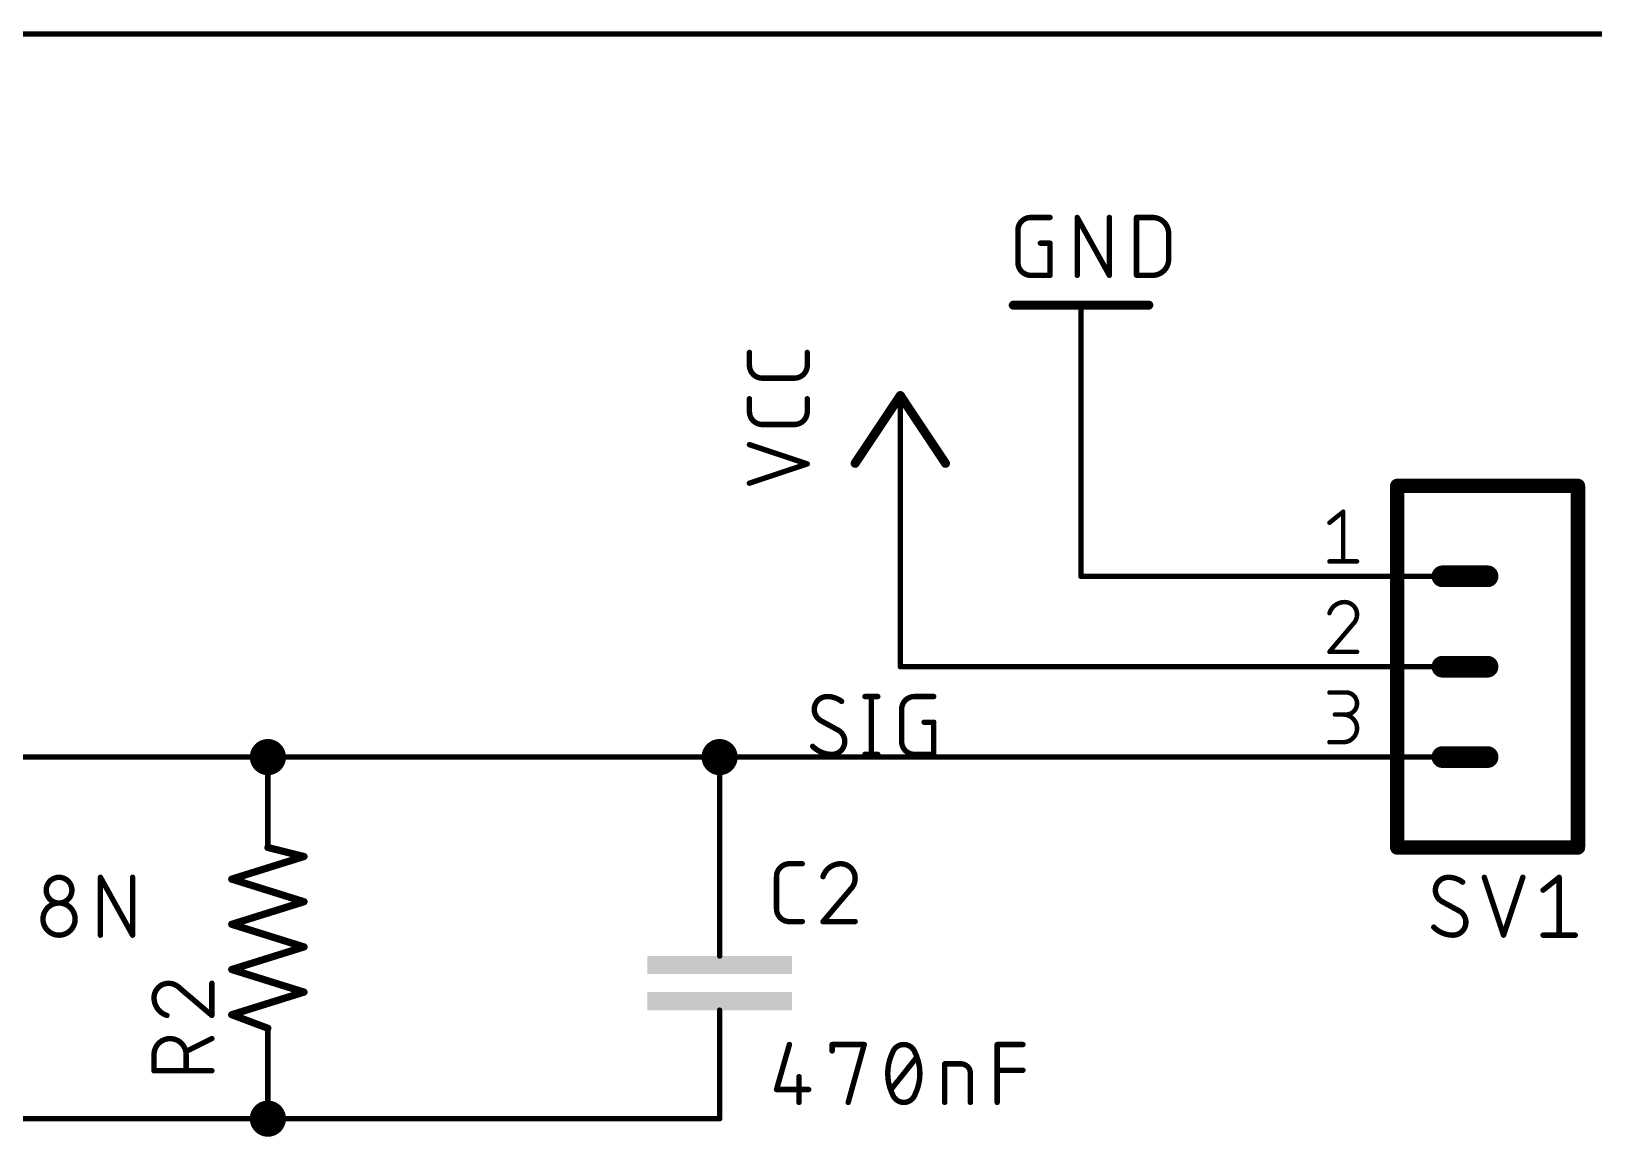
# Model space of a CAD drawing. Extents: x 0 to 150, y 0 to 89.
# Drawn here: x 79.71 to 123.63, y 22.35 to 53.42 of the extents above; entities that cross this region are included whole.
import ezdxf

# ---------------------------------------------------------------- set-up
doc = ezdxf.new("R2010")
doc.units = 0
for name, color, linetype in [('91', 122, 'CONTINUOUS'), ('94', 12, 'CONTINUOUS'), ('95', 251, 'CONTINUOUS'), ('96', 251, 'CONTINUOUS'), ('97', 251, 'CONTINUOUS')]:
    doc.layers.add(name, color=color, linetype=linetype)

# ---------------------------------------------------------------- blocks, each defined once
blk = doc.blocks.new('RECT')
blk.add_solid([(-0.5, -0.5), (0.5, -0.5), (-0.5, 0.5), (0.5, 0.5)])

msp = doc.modelspace()

# ---------------------------------------------------------------- linework, layer by layer
at = {"layer": '91', "const_width": 0.1524}
for points in [[(109.22, 38.1), (109.22, 43.18)], [(104.14, 35.56), (104.14, 40.64)], [(114.3, 38.1), (109.22, 38.1)], [(114.3, 35.56), (104.14, 35.56)], [(78.74, 33.02), (86.36, 33.02)], [(86.36, 33.02), (99.06, 33.02)], [(99.06, 33.02), (99.06, 30.48)], [(99.06, 33.02), (114.3, 33.02)], [(86.36, 22.86), (63.5, 22.86)], [(99.06, 22.86), (86.36, 22.86)]]:
    msp.add_lwpolyline(points, dxfattribs=at)
at = {"layer": '91'}
for points, const_width in [([(109.2581, 43.18, 1), (109.1819, 43.18)], 0.0762), ([(104.1781, 40.64, 1), (104.1019, 40.64)], 0.0762), ([(109.22, 38.1381, 1), (109.22, 38.0619)], 0.0762), ([(109.1819, 38.1, 1), (109.2581, 38.1)], 0.0762), ([(114.3, 38.0619, 1), (114.3, 38.1381)], 0.0762), ([(104.14, 35.5981, 1), (104.14, 35.5219)], 0.0762), ([(104.1019, 35.56, 1), (104.1781, 35.56)], 0.0762), ([(114.3, 35.5219, 1), (114.3, 35.5981)], 0.0762), ([(86.36, 32.766, 1), (86.36, 33.274, 1), (86.36, 32.766)], 0.508), ([(99.06, 32.766, 1), (99.06, 33.274, 1), (99.06, 32.766)], 0.508), ([(86.36, 33.0581, 1), (86.36, 32.9819)], 0.0762), ([(86.36, 32.9819, 1), (86.36, 33.0581)], 0.0762), ([(99.0981, 33.02, 1), (99.0219, 33.02)], 0.0762), ([(99.06, 33.0581, 1), (99.06, 32.9819)], 0.0762), ([(99.06, 32.9819, 1), (99.06, 33.0581)], 0.0762), ([(114.3, 32.9819, 1), (114.3, 33.0581)], 0.0762), ([(99.0219, 30.48, 1), (99.0981, 30.48)], 0.0762), ([(86.36, 22.606, 1), (86.36, 23.114, 1), (86.36, 22.606)], 0.508), ([(86.36, 22.8981, 1), (86.36, 22.8219)], 0.0762), ([(86.36, 22.8219, 1), (86.36, 22.8981)], 0.0762), ([(99.06, 22.8219, 1), (99.06, 22.8981)], 0.0762)]:
    msp.add_lwpolyline(points, format="xyb", dxfattribs=dict(at, const_width=const_width))
at = {"layer": '94'}
for points, const_width in [([(111.125, 45.72), (107.315, 45.72)], 0.254), ([(109.22, 43.18), (109.22, 45.72)], 0.1524), ([(104.14, 43.18), (102.87, 41.275)], 0.254), ([(105.41, 41.275), (104.14, 43.18)], 0.254), ([(104.14, 40.64), (104.14, 43.18)], 0.1524), ([(118.11, 40.64), (123.19, 40.64)], 0.4064), ([(118.11, 40.64), (118.11, 30.48)], 0.4064), ([(123.19, 30.48), (123.19, 40.64)], 0.4064), ([(120.65, 38.1), (119.38, 38.1)], 0.6096), ([(114.3, 38.1), (119.38, 38.1)], 0.1524), ([(114.3, 35.56), (119.38, 35.56)], 0.1524), ([(120.65, 35.56), (119.38, 35.56)], 0.6096), ([(86.36, 33.02), (86.36, 30.48)], 0.1524), ([(114.3, 33.02), (119.38, 33.02)], 0.1524), ([(120.65, 33.02), (119.38, 33.02)], 0.6096), ([(85.344, 29.591), (87.376, 30.226)], 0.2032), ([(87.376, 30.226), (86.36, 30.48)], 0.2032), ([(99.06, 30.48), (99.06, 27.94)], 0.1524), ([(123.19, 30.48), (118.11, 30.48)], 0.4064), ([(87.376, 28.956), (85.344, 29.591)], 0.2032), ([(85.344, 28.321), (87.376, 28.956)], 0.2032), ([(87.376, 27.686), (85.344, 28.321)], 0.2032), ([(85.344, 27.051), (87.376, 27.686)], 0.2032), ([(99.06, 27.94), (99.06, 27.432)], 0.1524), ([(87.376, 26.416), (85.344, 27.051)], 0.2032), ([(85.344, 25.781), (87.376, 26.416)], 0.2032), ([(99.06, 25.4), (99.06, 25.908)], 0.1524), ([(86.36, 25.4), (85.344, 25.781)], 0.2032), ([(86.36, 22.86), (86.36, 25.4)], 0.1524), ([(99.06, 22.86), (99.06, 25.4)], 0.1524)]:
    msp.add_lwpolyline(points, dxfattribs=dict(at, const_width=const_width))
for points, const_width in [([(107.315, 45.7835, 1), (107.315, 45.6565)], 0.127), ([(109.2581, 45.72, 1), (109.1819, 45.72)], 0.0762), ([(111.125, 45.6565, 1), (111.125, 45.7835)], 0.127), ([(104.1928, 43.2152, 1), (104.0872, 43.1448)], 0.127), ([(104.1928, 43.1448, 1), (104.0872, 43.2152)], 0.127), ([(104.1781, 43.18, 1), (104.1019, 43.18)], 0.0762), ([(109.1819, 43.18, 1), (109.2581, 43.18)], 0.0762), ([(102.8172, 41.3102, 1), (102.9228, 41.2398)], 0.127), ([(105.3572, 41.2398, 1), (105.4628, 41.3102)], 0.127), ([(104.1019, 40.64, 1), (104.1781, 40.64)], 0.0762), ([(118.11, 40.7416, 1), (118.11, 40.5384)], 0.2032), ([(118.2116, 40.64, 1), (118.0084, 40.64)], 0.2032), ([(123.2916, 40.64, 1), (123.0884, 40.64)], 0.2032), ([(123.19, 40.5384, 1), (123.19, 40.7416)], 0.2032), ([(119.38, 38.2524, 1), (119.38, 37.9476)], 0.3048), ([(120.65, 37.9476, 1), (120.65, 38.2524)], 0.3048), ([(114.3, 38.1381, 1), (114.3, 38.0619)], 0.0762), ([(119.38, 38.0619, 1), (119.38, 38.1381)], 0.0762), ([(114.3, 35.5981, 1), (114.3, 35.5219)], 0.0762), ([(119.38, 35.7124, 1), (119.38, 35.4076)], 0.3048), ([(119.38, 35.5219, 1), (119.38, 35.5981)], 0.0762), ([(120.65, 35.4076, 1), (120.65, 35.7124)], 0.3048), ([(86.3981, 33.02, 1), (86.3219, 33.02)], 0.0762), ([(114.3, 33.0581, 1), (114.3, 32.9819)], 0.0762), ([(119.38, 33.1724, 1), (119.38, 32.8676)], 0.3048), ([(119.38, 32.9819, 1), (119.38, 33.0581)], 0.0762), ([(120.65, 32.8676, 1), (120.65, 33.1724)], 0.3048), ([(86.3723, 30.5293, 1), (86.3477, 30.4307)], 0.1016), ([(86.3219, 30.48, 1), (86.3981, 30.48)], 0.0762), ([(87.3912, 30.1775, 1), (87.3608, 30.2745)], 0.1016), ([(87.3637, 30.1767, 1), (87.3883, 30.2753)], 0.1016), ([(99.0981, 30.48, 1), (99.0219, 30.48)], 0.0762), ([(118.11, 30.5816, 1), (118.11, 30.3784)], 0.2032), ([(118.0084, 30.48, 1), (118.2116, 30.48)], 0.2032), ([(123.0884, 30.48, 1), (123.2916, 30.48)], 0.2032), ([(123.19, 30.3784, 1), (123.19, 30.5816)], 0.2032), ([(85.3592, 29.6395, 1), (85.3288, 29.5425)], 0.1016), ([(85.3288, 29.6395, 1), (85.3592, 29.5425)], 0.1016), ([(87.3912, 28.9075, 1), (87.3608, 29.0045)], 0.1016), ([(87.3608, 28.9075, 1), (87.3912, 29.0045)], 0.1016), ([(85.3592, 28.3695, 1), (85.3288, 28.2725)], 0.1016), ([(85.3288, 28.3695, 1), (85.3592, 28.2725)], 0.1016), ([(87.3912, 27.6375, 1), (87.3608, 27.7345)], 0.1016), ([(87.3608, 27.6375, 1), (87.3912, 27.7345)], 0.1016), ([(99.0981, 27.94, 1), (99.0219, 27.94)], 0.0762), ([(99.0219, 27.94, 1), (99.0981, 27.94)], 0.0762), ([(99.0219, 27.432, 1), (99.0981, 27.432)], 0.0762), ([(85.3592, 27.0995, 1), (85.3288, 27.0025)], 0.1016), ([(85.3288, 27.0995, 1), (85.3592, 27.0025)], 0.1016), ([(87.3912, 26.3675, 1), (87.3608, 26.4645)], 0.1016), ([(87.3608, 26.3675, 1), (87.3912, 26.4645)], 0.1016), ([(99.0981, 25.908, 1), (99.0219, 25.908)], 0.0762), ([(85.3618, 25.8286, 1), (85.3262, 25.7334)], 0.1016), ([(85.3288, 25.8295, 1), (85.3592, 25.7325)], 0.1016), ([(86.3422, 25.3524, 1), (86.3778, 25.4476)], 0.1016), ([(86.3981, 25.4, 1), (86.3219, 25.4)], 0.0762), ([(99.0981, 25.4, 1), (99.0219, 25.4)], 0.0762), ([(99.0219, 25.4, 1), (99.0981, 25.4)], 0.0762), ([(86.3219, 22.86, 1), (86.3981, 22.86)], 0.0762), ([(99.0219, 22.86, 1), (99.0981, 22.86)], 0.0762)]:
    msp.add_lwpolyline(points, format="xyb", dxfattribs=dict(at, const_width=const_width))
at = {"layer": '95'}
for points, const_width in [([(116.2036, 39.6057), (116.5916, 39.9161)], 0.127), ([(116.5916, 39.9161), (116.5916, 38.5191)], 0.127), ([(116.2036, 38.5191), (116.9797, 38.5191)], 0.127), ([(116.8633, 36.7552), (116.2036, 35.9791)], 0.127), ([(116.2036, 35.9791), (116.9797, 35.9791)], 0.127), ([(103.1455, 34.7218), (103.5068, 34.7218)], 0.1524), ([(103.3261, 34.7218), (103.3261, 33.0962)], 0.1524), ([(104.5384, 34.7218), (105.0803, 34.7218)], 0.1524), ([(116.2036, 34.8361), (116.6693, 34.8361)], 0.127), ([(104.1772, 33.4574), (104.1772, 34.3606)], 0.1524), ([(116.6693, 34.2152), (116.3588, 34.2152)], 0.127), ([(102.3987, 33.7735), (101.902, 34.0445)], 0.1524), ([(104.8094, 33.9993), (105.0803, 33.9993)], 0.1524), ([(105.0803, 33.9993), (105.0803, 33.0962)], 0.1524), ([(116.2036, 33.4391), (116.5916, 33.4391)], 0.127), ([(103.1455, 33.0962), (103.5068, 33.0962)], 0.1524), ([(105.0803, 33.0962), (104.5384, 33.0962)], 0.1524), ([(101.0214, 30.0228), (101.3827, 30.0228)], 0.1524), ([(100.6602, 28.7584), (100.6602, 29.6616)], 0.1524), ([(120.5573, 29.6418), (121.0991, 28.0162)], 0.1524), ([(121.0991, 28.0162), (121.641, 29.6418)], 0.1524), ([(122.2107, 29.2806), (122.6622, 29.6418)], 0.1524), ([(122.6622, 29.6418), (122.6622, 28.0162)], 0.1524), ([(102.7344, 29.3003), (101.9668, 28.3972)], 0.1524), ([(119.859, 28.6935), (119.3623, 28.9645)], 0.1524), ([(101.3827, 28.3972), (101.0214, 28.3972)], 0.1524), ([(101.9668, 28.3972), (102.8699, 28.3972)], 0.1524), ([(122.2107, 28.0162), (123.1138, 28.0162)], 0.1524), ([(83.8821, 26.5278), (84.7852, 25.7602)], 0.1524), ([(84.7852, 25.7602), (84.7852, 26.6633)], 0.1524), ([(84.7852, 25.1093), (84.0627, 24.7481)], 0.1524), ([(83.1596, 24.2062), (83.1596, 24.6578)], 0.1524), ([(84.0627, 24.6578), (84.0627, 24.2062)], 0.1524), ([(84.7852, 24.2062), (83.1596, 24.2062)], 0.1524)]:
    msp.add_lwpolyline(points, dxfattribs=dict(at, const_width=const_width))
for points, const_width in [([(116.6234, 39.9161, 1), (116.5599, 39.9161)], 0.0635), ([(116.6115, 39.8913, 1), (116.5718, 39.9409)], 0.0635), ([(116.1838, 39.6304, 1), (116.2234, 39.5809)], 0.0635), ([(116.2036, 38.5509, 1), (116.2036, 38.4873)], 0.0635), ([(116.5599, 38.5191, 1), (116.6234, 38.5191)], 0.0635), ([(116.9797, 38.4873, 1), (116.9797, 38.5509)], 0.0635), ([(116.6305, 37.3761, 0.3252), (116.2036, 37.0657)], 0.127), ([(116.6305, 37.4079, 1), (116.6305, 37.3443)], 0.0635), ([(116.9797, 37.0269, 0.4142), (116.6305, 37.3761)], 0.127), ([(116.6305, 37.3444, 1), (116.6304, 37.4078)], 0.0635), ([(116.1734, 37.0754, 1), (116.2338, 37.0559)], 0.0635), ([(116.8633, 36.7552, 0.2053), (116.9797, 37.0269)], 0.127), ([(117.0114, 37.0268, 1), (116.948, 37.0269)], 0.0635), ([(116.948, 37.0269, 1), (117.0115, 37.0269)], 0.0635), ([(116.8414, 36.7782, 1), (116.8852, 36.7322)], 0.0635), ([(116.8875, 36.7346, 1), (116.8391, 36.7758)], 0.0635), ([(116.2036, 36.0109, 1), (116.2036, 35.9474)], 0.0635), ([(116.1794, 35.9997, 1), (116.2278, 35.9585)], 0.0635), ([(116.9797, 35.9474, 1), (116.9797, 36.0109)], 0.0635), ([(102.0826, 34.7218, 0.4142), (101.7214, 34.3606)], 0.1524), ([(102.489, 34.5863, 0.1623), (102.0826, 34.7218)], 0.1524), ([(102.0826, 34.7599, 1), (102.0826, 34.6837)], 0.0762), ([(102.0826, 34.6837, 1), (102.0826, 34.7599)], 0.0762), ([(103.1455, 34.7599, 1), (103.1455, 34.6837)], 0.0762), ([(103.3642, 34.7218, 1), (103.288, 34.7218)], 0.0762), ([(103.5068, 34.6837, 1), (103.5068, 34.7599)], 0.0762), ([(104.5384, 34.7218, 0.4142), (104.1772, 34.3606)], 0.1524), ([(104.5384, 34.7599, 1), (104.5384, 34.6837)], 0.0762), ([(104.5384, 34.6837, 1), (104.5384, 34.7599)], 0.0762), ([(105.0803, 34.6837, 1), (105.0803, 34.7599)], 0.0762), ([(116.2036, 34.8679, 1), (116.2036, 34.8043)], 0.0635), ([(116.6693, 34.8679, 1), (116.6693, 34.8043)], 0.0635), ([(116.6693, 34.2152, 1), (116.6693, 34.8361)], 0.127), ([(116.6693, 34.8043, 1), (116.6693, 34.8679)], 0.0635), ([(101.7214, 34.3606, 0.2656), (101.902, 34.0445)], 0.1524), ([(101.7595, 34.3606, 1), (101.6833, 34.3606)], 0.0762), ([(101.6833, 34.3606, 1), (101.7595, 34.3606)], 0.0762), ([(102.4661, 34.5559, 1), (102.5119, 34.6168)], 0.0762), ([(104.2153, 34.3606, 1), (104.1391, 34.3606)], 0.0762), ([(104.1391, 34.3606, 1), (104.2153, 34.3606)], 0.0762), ([(116.3588, 34.247, 1), (116.3588, 34.1835)], 0.0635), ([(116.5916, 34.247, 1), (116.5916, 34.1835)], 0.0635), ([(116.5916, 33.4391, 1), (116.5916, 34.2152)], 0.127), ([(116.6693, 34.247, 1), (116.6693, 34.1835)], 0.0635), ([(116.6693, 34.1835, 1), (116.6693, 34.247)], 0.0635), ([(101.9202, 34.0779, 1), (101.8837, 34.011)], 0.0762), ([(101.8826, 34.0116, 1), (101.9213, 34.0773)], 0.0762), ([(102.418, 33.8064, 1), (102.3793, 33.7407)], 0.0762), ([(102.5793, 33.4574, 0.2656), (102.3987, 33.7735)], 0.1524), ([(102.3804, 33.7401, 1), (102.4169, 33.807)], 0.0762), ([(104.8094, 34.0374, 1), (104.8094, 33.9612)], 0.0762), ([(105.1184, 33.9993, 1), (105.0422, 33.9993)], 0.0762), ([(105.0803, 33.9612, 1), (105.0803, 34.0374)], 0.0762), ([(101.6762, 33.322, 0.2), (102.2181, 33.0962)], 0.1524), ([(101.7033, 33.3488, 1), (101.6491, 33.2951)], 0.0762), ([(102.2181, 33.0962, 0.4142), (102.5793, 33.4574)], 0.1524), ([(102.6174, 33.4574, 1), (102.5412, 33.4574)], 0.0762), ([(102.5412, 33.4574, 1), (102.6174, 33.4574)], 0.0762), ([(104.1772, 33.4574, 0.4142), (104.5384, 33.0962)], 0.1524), ([(104.2153, 33.4574, 1), (104.1391, 33.4574)], 0.0762), ([(104.1391, 33.4574, 1), (104.2153, 33.4574)], 0.0762), ([(116.2036, 33.4709, 1), (116.2036, 33.4074)], 0.0635), ([(116.5916, 33.4709, 1), (116.5916, 33.4074)], 0.0635), ([(116.5916, 33.4074, 1), (116.5916, 33.4709)], 0.0635), ([(102.2181, 33.1343, 1), (102.2181, 33.0581)], 0.0762), ([(102.2181, 33.0581, 1), (102.2181, 33.1343)], 0.0762), ([(103.1455, 33.1343, 1), (103.1455, 33.0581)], 0.0762), ([(103.288, 33.0962, 1), (103.3642, 33.0962)], 0.0762), ([(103.5068, 33.0581, 1), (103.5068, 33.1343)], 0.0762), ([(104.5384, 33.1343, 1), (104.5384, 33.0581)], 0.0762), ([(104.5384, 33.0581, 1), (104.5384, 33.1343)], 0.0762), ([(105.0422, 33.0962, 1), (105.1184, 33.0962)], 0.0762), ([(105.0803, 33.0581, 1), (105.0803, 33.1343)], 0.0762), ([(101.0214, 30.0228, 0.4142), (100.6602, 29.6616)], 0.1524), ([(101.0214, 30.0609, 1), (101.0214, 29.9847)], 0.0762), ([(101.0214, 29.9847, 1), (101.0214, 30.0609)], 0.0762), ([(101.3827, 29.9847, 1), (101.3827, 30.0609)], 0.0762), ([(102.4635, 30.0228, 0.3252), (101.9667, 29.6616)], 0.1524), ([(102.8699, 29.6164, 0.4142), (102.4635, 30.0228)], 0.1524), ([(102.4635, 30.0609, 1), (102.4635, 29.9847)], 0.0762), ([(102.4635, 29.9847, 1), (102.4635, 30.0609)], 0.0762), ([(100.6983, 29.6616, 1), (100.6221, 29.6616)], 0.0762), ([(100.6221, 29.6616, 1), (100.6983, 29.6616)], 0.0762), ([(101.9305, 29.6733, 1), (102.003, 29.6498)], 0.0762), ([(102.7344, 29.3003, 0.2053), (102.8699, 29.6164)], 0.1524), ([(102.908, 29.6164, 1), (102.8318, 29.6164)], 0.0762), ([(102.8318, 29.6164, 1), (102.908, 29.6164)], 0.0762), ([(119.5429, 29.6418, 0.4142), (119.1817, 29.2806)], 0.1524), ([(119.9493, 29.5063, 0.1623), (119.5429, 29.6418)], 0.1524), ([(119.5429, 29.6799, 1), (119.5429, 29.6037)], 0.0762), ([(119.5429, 29.6037, 1), (119.5429, 29.6799)], 0.0762), ([(119.9265, 29.4759, 1), (119.9722, 29.5368)], 0.0762), ([(120.5934, 29.6538, 1), (120.5211, 29.6298)], 0.0762), ([(121.6771, 29.6298, 1), (121.6048, 29.6538)], 0.0762), ([(122.7003, 29.6418, 1), (122.6241, 29.6418)], 0.0762), ([(122.686, 29.612, 1), (122.6384, 29.6716)], 0.0762), ([(102.7081, 29.3279, 1), (102.7607, 29.2727)], 0.0762), ([(102.7634, 29.2756, 1), (102.7054, 29.325)], 0.0762), ([(119.1817, 29.2806, 0.2656), (119.3623, 28.9645)], 0.1524), ([(119.2198, 29.2806, 1), (119.1436, 29.2806)], 0.0762), ([(119.1436, 29.2806, 1), (119.2198, 29.2806)], 0.0762), ([(119.3806, 28.9979, 1), (119.3441, 28.931)], 0.0762), ([(119.343, 28.9316, 1), (119.3817, 28.9973)], 0.0762), ([(122.1869, 29.3103, 1), (122.2345, 29.2508)], 0.0762), ([(100.6602, 28.7584, 0.4142), (101.0214, 28.3972)], 0.1524), ([(100.6983, 28.7584, 1), (100.6221, 28.7584)], 0.0762), ([(100.6221, 28.7584, 1), (100.6983, 28.7584)], 0.0762), ([(119.8784, 28.7264, 1), (119.8397, 28.6607)], 0.0762), ([(120.0397, 28.3774, 0.2656), (119.859, 28.6935)], 0.1524), ([(119.8408, 28.6601, 1), (119.8773, 28.727)], 0.0762), ([(101.0214, 28.4353, 1), (101.0214, 28.3591)], 0.0762), ([(101.0214, 28.3591, 1), (101.0214, 28.4353)], 0.0762), ([(101.3827, 28.3591, 1), (101.3827, 28.4353)], 0.0762), ([(101.9377, 28.4219, 1), (101.9958, 28.3725)], 0.0762), ([(101.9668, 28.4353, 1), (101.9668, 28.3591)], 0.0762), ([(102.8699, 28.3591, 1), (102.8699, 28.4353)], 0.0762), ([(119.1365, 28.242, 0.2), (119.6784, 28.0162)], 0.1524), ([(119.1636, 28.2688, 1), (119.1095, 28.2151)], 0.0762), ([(119.6784, 28.0162, 0.4142), (120.0397, 28.3774)], 0.1524), ([(120.0778, 28.3774, 1), (120.0016, 28.3774)], 0.0762), ([(120.0016, 28.3774, 1), (120.0778, 28.3774)], 0.0762), ([(119.6784, 28.0543, 1), (119.6784, 27.9781)], 0.0762), ([(119.6784, 27.9781, 1), (119.6784, 28.0543)], 0.0762), ([(121.063, 28.0282, 1), (121.1353, 28.0042)], 0.0762), ([(121.063, 28.0042, 1), (121.1353, 28.0282)], 0.0762), ([(122.2107, 28.0543, 1), (122.2107, 27.9781)], 0.0762), ([(122.6241, 28.0162, 1), (122.7003, 28.0162)], 0.0762), ([(123.1138, 27.9781, 1), (123.1138, 28.0543)], 0.0762), ([(83.566, 26.6633, 0.4142), (83.1596, 26.2569)], 0.1524), ([(83.8821, 26.5278, 0.2053), (83.566, 26.6633)], 0.1524), ([(83.566, 26.7014, 1), (83.566, 26.6252)], 0.0762), ([(83.566, 26.6252, 1), (83.566, 26.7014)], 0.0762), ([(83.9068, 26.5568, 1), (83.8574, 26.4988)], 0.0762), ([(83.8545, 26.5015, 1), (83.9097, 26.5541)], 0.0762), ([(84.8233, 26.6633, 1), (84.7471, 26.6633)], 0.0762), ([(83.1596, 26.2569, 0.3252), (83.5208, 25.7602)], 0.1524), ([(83.1977, 26.2569, 1), (83.1215, 26.2569)], 0.0762), ([(83.1215, 26.2569, 1), (83.1977, 26.2569)], 0.0762), ([(83.5091, 25.7239, 1), (83.5326, 25.7964)], 0.0762), ([(84.7471, 25.7602, 1), (84.8233, 25.7602)], 0.0762), ([(84.7605, 25.7311, 1), (84.8099, 25.7892)], 0.0762), ([(84.0627, 24.6578, 1), (83.1596, 24.6578)], 0.1524), ([(84.8022, 25.0752, 1), (84.7682, 25.1434)], 0.0762), ([(83.1977, 24.6578, 1), (83.1215, 24.6578)], 0.0762), ([(83.1215, 24.6578, 1), (83.1977, 24.6578)], 0.0762), ([(84.1008, 24.6578, 1), (84.0246, 24.6578)], 0.0762), ([(84.0246, 24.6578, 1), (84.1008, 24.6578)], 0.0762), ([(84.0457, 24.7821, 1), (84.0798, 24.714)], 0.0762), ([(83.1596, 24.2443, 1), (83.1596, 24.1681)], 0.0762), ([(83.1215, 24.2062, 1), (83.1977, 24.2062)], 0.0762), ([(84.0246, 24.2062, 1), (84.1008, 24.2062)], 0.0762), ([(84.7852, 24.1681, 1), (84.7852, 24.2443)], 0.0762)]:
    msp.add_lwpolyline(points, format="xyb", dxfattribs=dict(at, const_width=const_width))
at = {"layer": '96'}
for points, const_width in [([(107.8073, 48.1838, 0.4142), (107.446, 47.8226)], 0.1524), ([(107.4841, 47.8226, 1), (107.4079, 47.8226)], 0.0762), ([(107.8073, 48.2219, 1), (107.8073, 48.1457)], 0.0762), ([(107.8073, 48.1457, 1), (107.8073, 48.2219)], 0.0762), ([(108.3491, 48.1457, 1), (108.3491, 48.2219)], 0.0762), ([(109.1515, 48.1838, 1), (109.0753, 48.1838)], 0.0762), ([(109.1467, 48.2023, 1), (109.0801, 48.1653)], 0.0762), ([(110.0546, 48.1838, 1), (109.9784, 48.1838)], 0.0762), ([(110.8188, 48.1838, 1), (110.7426, 48.1838)], 0.0762), ([(110.7807, 48.2219, 1), (110.7807, 48.1457)], 0.0762), ([(111.6838, 47.7322, 0.4142), (111.2322, 48.1838)], 0.1524), ([(111.2322, 48.2219, 1), (111.2322, 48.1457)], 0.0762), ([(111.2322, 48.1457, 1), (111.2322, 48.2219)], 0.0762), ([(107.4079, 47.8226, 1), (107.4841, 47.8226)], 0.0762), ([(108.0782, 47.4994, 1), (108.0782, 47.4232)], 0.0762), ([(108.3872, 47.4613, 1), (108.311, 47.4613)], 0.0762), ([(108.3491, 47.4232, 1), (108.3491, 47.4994)], 0.0762), ([(111.7219, 47.7322, 1), (111.6457, 47.7322)], 0.0762), ([(111.6457, 47.7322, 1), (111.7219, 47.7322)], 0.0762), ([(111.2322, 46.5582, 0.4142), (111.6838, 47.0098)], 0.1524), ([(111.7219, 47.0098, 1), (111.6457, 47.0098)], 0.0762), ([(111.6457, 47.0098, 1), (111.7219, 47.0098)], 0.0762), ([(107.446, 46.9194, 0.4142), (107.8073, 46.5582)], 0.1524), ([(107.4841, 46.9194, 1), (107.4079, 46.9194)], 0.0762), ([(107.4079, 46.9194, 1), (107.4841, 46.9194)], 0.0762), ([(107.8073, 46.5963, 1), (107.8073, 46.5201)], 0.0762), ([(107.8073, 46.5201, 1), (107.8073, 46.5963)], 0.0762), ([(108.311, 46.5582, 1), (108.3872, 46.5582)], 0.0762), ([(108.3491, 46.5201, 1), (108.3491, 46.5963)], 0.0762), ([(109.0753, 46.5582, 1), (109.1515, 46.5582)], 0.0762), ([(109.9784, 46.5582, 1), (110.0546, 46.5582)], 0.0762), ([(109.9832, 46.5397, 1), (110.0498, 46.5767)], 0.0762), ([(110.7807, 46.5963, 1), (110.7807, 46.5201)], 0.0762), ([(110.7426, 46.5582, 1), (110.8188, 46.5582)], 0.0762), ([(111.2322, 46.5963, 1), (111.2322, 46.5201)], 0.0762), ([(111.2322, 46.5201, 1), (111.2322, 46.5963)], 0.0762), ([(99.9363, 44.3908, 1), (99.8601, 44.3908)], 0.0762), ([(101.5619, 44.3908, 1), (101.4857, 44.3908)], 0.0762), ([(99.8982, 44.0295, 0.4142), (100.2594, 43.6683)], 0.1524), ([(99.9363, 44.0295, 1), (99.8601, 44.0295)], 0.0762), ([(99.8601, 44.0295, 1), (99.9363, 44.0295)], 0.0762), ([(101.1626, 43.6683, 0.4142), (101.5238, 44.0295)], 0.1524), ([(101.5619, 44.0295, 1), (101.4857, 44.0295)], 0.0762), ([(101.4857, 44.0295, 1), (101.5619, 44.0295)], 0.0762), ([(100.2594, 43.7064, 1), (100.2594, 43.6302)], 0.0762), ([(100.2594, 43.6302, 1), (100.2594, 43.7064)], 0.0762), ([(101.1626, 43.7064, 1), (101.1626, 43.6302)], 0.0762), ([(101.1626, 43.6302, 1), (101.1626, 43.7064)], 0.0762), ([(99.9363, 43.0882, 1), (99.8601, 43.0882)], 0.0762), ([(101.5619, 43.0882, 1), (101.4857, 43.0882)], 0.0762), ([(99.8982, 42.7269, 0.4142), (100.2594, 42.3657)], 0.1524), ([(99.9363, 42.7269, 1), (99.8601, 42.7269)], 0.0762), ([(99.8601, 42.7269, 1), (99.9363, 42.7269)], 0.0762), ([(101.1626, 42.3657, 0.4142), (101.5238, 42.7269)], 0.1524), ([(101.5619, 42.7269, 1), (101.4857, 42.7269)], 0.0762), ([(101.4857, 42.7269, 1), (101.5619, 42.7269)], 0.0762), ([(100.2594, 42.4038, 1), (100.2594, 42.3276)], 0.0762), ([(100.2594, 42.3276, 1), (100.2594, 42.4038)], 0.0762), ([(101.1626, 42.4038, 1), (101.1626, 42.3276)], 0.0762), ([(101.1626, 42.3276, 1), (101.1626, 42.4038)], 0.0762), ([(99.9102, 41.8361, 1), (99.8862, 41.7638)], 0.0762), ([(101.5358, 41.2219, 1), (101.5118, 41.2942)], 0.0762), ([(101.5118, 41.2219, 1), (101.5358, 41.2942)], 0.0762), ([(99.8862, 40.7523, 1), (99.9102, 40.6801)], 0.0762), ([(80.8506, 29.2806, 1), (80.1281, 29.2806)], 0.1524), ([(81.6911, 29.6418, 1), (81.6149, 29.6418)], 0.0762), ([(81.6863, 29.6603, 1), (81.6197, 29.6233)], 0.0762), ([(82.5943, 29.6418, 1), (82.5181, 29.6418)], 0.0762), ([(80.9409, 28.4678, 1), (80.0378, 28.4678)], 0.1524), ([(80.1281, 29.2806, 1), (80.8506, 29.2806)], 0.1524), ([(80.1662, 29.2806, 1), (80.09, 29.2806)], 0.0762), ([(80.09, 29.2806, 1), (80.1662, 29.2806)], 0.0762), ([(80.8887, 29.2806, 1), (80.8125, 29.2806)], 0.0762), ([(80.8125, 29.2806, 1), (80.8887, 29.2806)], 0.0762), ([(80.0378, 28.4678, 1), (80.9409, 28.4678)], 0.1524), ([(80.0759, 28.4678, 1), (79.9997, 28.4678)], 0.0762), ([(79.9997, 28.4678, 1), (80.0759, 28.4678)], 0.0762), ([(80.979, 28.4678, 1), (80.9028, 28.4678)], 0.0762), ([(80.9028, 28.4678, 1), (80.979, 28.4678)], 0.0762), ([(81.6149, 28.0162, 1), (81.6911, 28.0162)], 0.0762), ([(82.5181, 28.0162, 1), (82.5943, 28.0162)], 0.0762), ([(82.5228, 27.9977, 1), (82.5895, 28.0347)], 0.0762), ([(101.0581, 24.9323, 1), (100.9848, 24.9533)], 0.0762), ([(102.2614, 24.9428, 1), (102.1852, 24.9428)], 0.0762), ([(102.2233, 24.9809, 1), (102.2233, 24.9047)], 0.0762), ([(102.1852, 24.7622, 1), (102.2614, 24.7622)], 0.0762), ([(103.1631, 24.9326, 1), (103.0897, 24.953)], 0.0762), ([(103.1264, 24.9047, 1), (103.1264, 24.9809)], 0.0762), ([(103.9219, 24.717, 0.1139), (103.7864, 24.13)], 0.1524), ([(104.238, 24.9428, 0.3205), (103.9219, 24.717)], 0.1524), ([(103.8859, 24.7294, 1), (103.9579, 24.7047)], 0.0762), ([(103.9562, 24.7003, 1), (103.8877, 24.7337)], 0.0762), ([(104.5541, 24.717, 0.3205), (104.238, 24.9428)], 0.1524), ([(104.238, 24.9809, 1), (104.238, 24.9047)], 0.0762), ([(104.238, 24.9047, 1), (104.238, 24.9809)], 0.0762), ([(104.5883, 24.7337, 1), (104.5198, 24.7003)], 0.0762), ([(104.6896, 24.13, 0.1139), (104.5541, 24.717)], 0.1524), ([(104.518, 24.7047, 1), (104.5901, 24.7294)], 0.0762), ([(104.629, 24.5578, 1), (104.5695, 24.6054)], 0.0762), ([(106.9017, 24.9428, 1), (106.8255, 24.9428)], 0.0762), ([(106.8636, 24.9809, 1), (106.8636, 24.9047)], 0.0762), ([(107.5861, 24.9047, 1), (107.5861, 24.9809)], 0.0762), ([(103.7864, 24.13, 0.1139), (103.9219, 23.543)], 0.1524), ([(103.8245, 24.13, 1), (103.7483, 24.13)], 0.0762), ([(103.7483, 24.13, 1), (103.8245, 24.13)], 0.0762), ([(104.5541, 23.543, 0.1139), (104.6896, 24.13)], 0.1524), ([(104.7277, 24.13, 1), (104.6515, 24.13)], 0.0762), ([(104.6515, 24.13, 1), (104.7277, 24.13)], 0.0762), ([(105.4259, 24.4009, 1), (105.3497, 24.4009)], 0.0762), ([(105.3878, 24.439, 1), (105.3878, 24.3628)], 0.0762), ([(106.1103, 24.13, 0.4142), (105.8393, 24.4009)], 0.1524), ([(105.8393, 24.439, 1), (105.8393, 24.3628)], 0.0762), ([(105.8393, 24.3628, 1), (105.8393, 24.439)], 0.0762), ([(106.1484, 24.13, 1), (106.0722, 24.13)], 0.0762), ([(106.0722, 24.13, 1), (106.1484, 24.13)], 0.0762), ([(106.8636, 24.2584, 1), (106.8636, 24.1822)], 0.0762), ([(107.5861, 24.1822, 1), (107.5861, 24.2584)], 0.0762), ([(100.6602, 23.7165, 1), (100.6602, 23.6403)], 0.0762), ([(100.6236, 23.6889, 1), (100.6968, 23.668)], 0.0762), ([(101.3305, 24.0397, 1), (101.2543, 24.0397)], 0.0762), ([(101.5633, 23.6403, 1), (101.5633, 23.7165)], 0.0762), ([(103.847, 23.7022, 1), (103.9065, 23.6546)], 0.0762), ([(101.2543, 23.3172, 1), (101.3305, 23.3172)], 0.0762), ([(102.6382, 23.3274, 1), (102.7116, 23.307)], 0.0762), ([(103.9219, 23.543, 0.3205), (104.238, 23.3172)], 0.1524), ([(103.9579, 23.5553, 1), (103.8859, 23.5306)], 0.0762), ([(103.8877, 23.5263, 1), (103.9562, 23.5597)], 0.0762), ([(104.238, 23.3172, 0.3205), (104.5541, 23.543)], 0.1524), ([(104.238, 23.3553, 1), (104.238, 23.2791)], 0.0762), ([(104.238, 23.2791, 1), (104.238, 23.3553)], 0.0762), ([(104.5198, 23.5597, 1), (104.5883, 23.5263)], 0.0762), ([(104.5901, 23.5306, 1), (104.518, 23.5553)], 0.0762), ([(105.3497, 23.3172, 1), (105.4259, 23.3172)], 0.0762), ([(106.0722, 23.3172, 1), (106.1484, 23.3172)], 0.0762), ([(106.8255, 23.3172, 1), (106.9017, 23.3172)], 0.0762)]:
    msp.add_lwpolyline(points, format="xyb", dxfattribs=dict(at, const_width=const_width))
at = {"layer": '96', "const_width": 0.1524}
for points in [[(107.446, 46.9194), (107.446, 47.8226)], [(107.8073, 48.1838), (108.3491, 48.1838)], [(109.1134, 46.5582), (109.1134, 48.1838)], [(109.1134, 48.1838), (110.0165, 46.5582)], [(110.0165, 46.5582), (110.0165, 48.1838)], [(110.7807, 46.5582), (110.7807, 48.1838)], [(110.7807, 48.1838), (111.2322, 48.1838)], [(108.0782, 47.4613), (108.3491, 47.4613)], [(108.3491, 47.4613), (108.3491, 46.5582)], [(111.6838, 47.7322), (111.6838, 47.0098)], [(108.3491, 46.5582), (107.8073, 46.5582)], [(111.2322, 46.5582), (110.7807, 46.5582)], [(99.8982, 44.0295), (99.8982, 44.3908)], [(101.5238, 44.3908), (101.5238, 44.0295)], [(101.1626, 43.6683), (100.2594, 43.6683)], [(99.8982, 42.7269), (99.8982, 43.0882)], [(101.5238, 43.0882), (101.5238, 42.7269)], [(101.1626, 42.3657), (100.2594, 42.3657)], [(101.5238, 41.2581), (99.8982, 41.7999)], [(99.8982, 40.7162), (101.5238, 41.2581)], [(81.653, 28.0162), (81.653, 29.6418)], [(81.653, 29.6418), (82.5562, 28.0162)], [(82.5562, 28.0162), (82.5562, 29.6418)], [(101.0214, 24.9428), (100.6602, 23.6784)], [(102.2233, 24.7622), (102.2233, 24.9428)], [(102.2233, 24.9428), (103.1264, 24.9428)], [(103.1264, 24.9428), (102.6749, 23.3172)], [(103.8768, 23.6784), (104.5992, 24.5816)], [(106.8636, 23.3172), (106.8636, 24.9428)], [(106.8636, 24.9428), (107.5861, 24.9428)], [(105.3878, 23.3172), (105.3878, 24.4009)], [(105.3878, 24.4009), (105.8393, 24.4009)], [(106.1103, 24.13), (106.1103, 23.3172)], [(106.8636, 24.2203), (107.5861, 24.2203)], [(100.6602, 23.6784), (101.5633, 23.6784)], [(101.2924, 24.0397), (101.2924, 23.3172)]]:
    msp.add_lwpolyline(points, dxfattribs=at)
at = {"layer": '97', "const_width": 0.1524}
msp.add_lwpolyline([(149.86, 53.34), (73.66, 53.34)], dxfattribs=at)

# ---------------------------------------------------------------- block references
at = {"layer": '94', "xscale": 4.064, "yscale": 0.508}
for p in [(99.06, 27.178), (99.06, 26.162)]:
    msp.add_blockref('RECT', p, dxfattribs=at)

doc.saveas('drawing.dxf')
